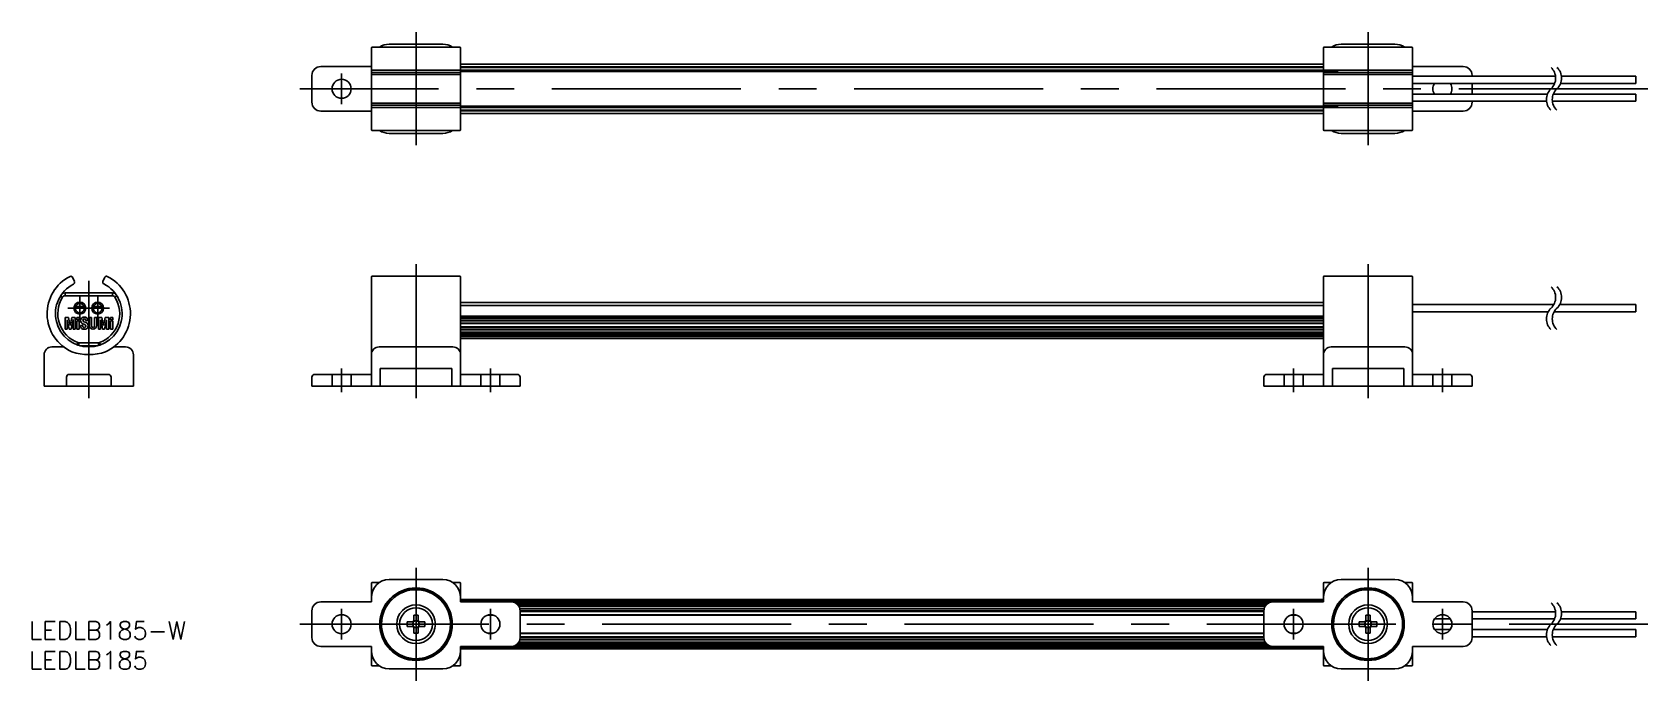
# Model space of a CAD drawing. Extents: x -64 to 207, y -50 to 60.
import ezdxf

# ---------------------------------------------------------------- set-up
doc = ezdxf.new("R2010")
doc.units = 0
doc.linetypes.add('CENTER', pattern=[50.8, 31.75, -6.35, 6.35, -6.35])
doc.linetypes.add('DASHED', pattern=[19.05, 12.7, -6.35])
doc.layers.get('0').update_dxf_attribs({"linetype": 'CONTINUOUS'})
doc.layers.add('CENTER', color=1, linetype='CENTER')
doc.styles.get("Standard").update_dxf_attribs({"font": 'txt.shx', "height": 3, "bigfont": 'bigfont.shx'})

# ---------------------------------------------------------------- blocks, each defined once
blk = doc.blocks.new('*U19')
at = {"color": 7, "linetype": 'CONTINUOUS'}
blk.add_text('LEDLB185-W', height=3, dxfattribs=at).set_placement((-65, -42.57))
blk = doc.blocks.new('*U20')
at = {"color": 7, "linetype": 'CONTINUOUS'}
blk.add_text('LEDLB185', height=3, dxfattribs=at).set_placement((-65, -47.57))

msp = doc.modelspace()

# ---------------------------------------------------------------- linework, layer by layer
at = {"color": 7, "linetype": 'CONTINUOUS'}
for p, q in [((-4.5, 57.5), (4.5, 57.5)), ((164.5, 57.5), (155.5, 57.5)), ((-7.5, 56.9), (-7.5, 43.1)), ((-7.4, 57), (7.4, 57)), ((7.5, 56.9), (7.5, 43.1)), ((152.5, 56.9), (152.5, 43.1)), ((167.4, 57), (152.6, 57)), ((167.5, 56.9), (167.5, 43.1)), ((-17.5, 52.25), (-17.5, 47.75)), ((-7.5, 53.75), (-16, 53.75)), ((-7.5, 53.14), (7.5, 53.14)), ((-7.5, 52.74), (7.5, 52.74)), ((-7.5, 52.39), (7.5, 52.39)), ((152.5, 54.16), (7.5, 54.16)), ((152.5, 54.15), (7.5, 54.15)), ((152.5, 53.7), (7.5, 53.7)), ((152.5, 53.6), (7.5, 53.6)), ((152.5, 53.15), (7.5, 53.15)), ((7.5, 53.11), (7.5, 53.1)), ((7.5, 52.9), (155, 52.9)), ((167.5, 53.14), (152.5, 53.14)), ((152.5, 53.11), (152.5, 53.1)), ((155, 52.9), (152.5, 52.9)), ((167.5, 52.74), (152.5, 52.74)), ((167.5, 52.39), (152.5, 52.39)), ((167.5, 53.75), (176, 53.75)), ((191.51, 52.1), (167.5, 52.1)), ((177.5, 52.25), (177.5, 52.1)), ((205, 52.1), (192.51, 52.1)), ((205, 52.1), (205, 50.9)), ((167.5, 50.9), (191.36, 50.9)), ((190.14, 49.1), (167.5, 49.1)), ((177.5, 50.9), (177.5, 49.1)), ((205, 49.1), (191.14, 49.1)), ((192.36, 50.9), (205, 50.9)), ((205, 49.1), (205, 47.9)), ((-7.5, 46.25), (-16, 46.25)), ((-7.5, 47.61), (7.5, 47.61)), ((-7.5, 47.26), (7.5, 47.26)), ((-7.5, 46.86), (7.5, 46.86)), ((155, 47.1), (7.5, 47.1)), ((7.5, 46.93), (7.5, 46.93)), ((7.5, 46.85), (152.5, 46.85)), ((7.5, 46.4), (152.5, 46.4)), ((7.5, 46.3), (152.5, 46.3)), ((167.5, 47.61), (152.5, 47.61)), ((167.5, 47.26), (152.5, 47.26)), ((152.5, 47.1), (155, 47.1)), ((152.5, 46.93), (152.5, 46.93)), ((167.5, 46.86), (152.5, 46.86)), ((167.5, 47.9), (189.99, 47.9)), ((167.5, 46.25), (176, 46.25)), ((177.5, 47.9), (177.5, 47.75)), ((190.99, 47.9), (205, 47.9)), ((152.5, 45.85), (7.5, 45.85)), ((7.5, 45.84), (152.5, 45.84)), ((7.4, 43), (-7.4, 43)), ((4.5, 42.5), (-4.5, 42.5)), ((152.6, 43), (167.4, 43)), ((155.5, 42.5), (164.5, 42.5)), ((-57.74, 18.31), (-57.41, 17.58)), ((-52.61, 17.59), (-52.29, 18.32)), ((-7.5, 18.4), (-7.5, 0)), ((-7.4, 18.5), (7.4, 18.5)), ((7.5, 18.4), (7.5, 0)), ((152.5, 18.4), (152.5, 0)), ((167.4, 18.5), (152.6, 18.5)), ((167.5, 18.4), (167.5, 0)), ((-59.74, 15.18), (-59.4, 14.97)), ((-58.98, 15.7), (-51.02, 15.7)), ((-58.98, 15.7), (-58.98, 15.2)), ((-58.98, 15.2), (-51.02, 15.2)), ((-51.02, 15.2), (-51.02, 15.7)), ((-50.26, 15.18), (-50.6, 14.97)), ((7.5, 14.05), (152.5, 14.05)), ((152.5, 13.6), (7.5, 13.6)), ((191.22, 13.72), (167.5, 13.72)), ((205, 13.72), (192.22, 13.72)), ((205, 12.53), (205, 13.72)), ((-58.99, 11.57), (-58.41, 11.57)), ((-58.99, 9.62), (-58.99, 11.57)), ((-58.63, 11.17), (-58.63, 9.62)), ((-58.28, 9.62), (-58.63, 11.17)), ((-58.41, 11.57), (-58.13, 10.19)), ((-58.13, 10.19), (-57.85, 11.57)), ((-57.62, 11.2), (-57.98, 9.62)), ((-57.85, 11.57), (-57.26, 11.57)), ((-57.62, 9.62), (-57.62, 11.2)), ((-57.26, 11.57), (-57.26, 9.62)), ((-57.23, 13.4), (-55.77, 13.4)), ((-56.99, 11.57), (-56.59, 11.57)), ((-56.99, 11.15), (-56.99, 11.57)), ((-56.59, 11.15), (-56.99, 11.15)), ((-56.99, 10.98), (-56.59, 10.98)), ((-56.99, 9.62), (-56.99, 10.98)), ((-56.59, 11.57), (-56.59, 11.15)), ((-56.59, 10.98), (-56.59, 9.62)), ((-55.53, 11.03), (-55.53, 11.1)), ((-55.16, 11.03), (-55.53, 11.03)), ((-55.16, 11.08), (-55.16, 11.03)), ((-54.9, 11.57), (-54.51, 11.57)), ((-54.9, 10.21), (-54.9, 11.57)), ((-54.51, 11.57), (-54.51, 10.1)), ((-54.23, 13.4), (-52.77, 13.4)), ((-54.05, 11.57), (-53.66, 11.57)), ((-54.05, 10.1), (-54.05, 11.57)), ((-53.66, 11.57), (-53.66, 10.21)), ((-53.38, 11.57), (-52.8, 11.57)), ((-53.38, 9.62), (-53.38, 11.57)), ((-52.8, 11.57), (-52.51, 10.19)), ((-52.51, 10.19), (-52.23, 11.57)), ((-52.01, 11.18), (-52.36, 9.62)), ((-52.23, 11.57), (-51.65, 11.57)), ((-51.65, 11.57), (-51.65, 9.62)), ((-51.37, 11.57), (-50.98, 11.57)), ((-51.37, 11.15), (-51.37, 11.57)), ((-50.98, 11.15), (-51.37, 11.15)), ((-51.37, 10.98), (-50.98, 10.98)), ((-51.37, 9.62), (-51.37, 10.98)), ((-50.98, 11.57), (-50.98, 11.15)), ((-50.98, 10.98), (-50.98, 9.62)), ((7.5, 11.79), (152.5, 11.79)), ((7.5, 11.7), (152.5, 11.7)), ((152.5, 11.45), (7.5, 11.45)), ((7.5, 11.12), (152.5, 11.12)), ((7.5, 11), (152.5, 11)), ((167.5, 12.53), (190.28, 12.53)), ((191.28, 12.53), (205, 12.53)), ((-58.63, 9.62), (-58.99, 9.62)), ((-57.98, 9.62), (-58.28, 9.62)), ((-57.26, 9.62), (-57.62, 9.62)), ((-56.59, 9.62), (-56.99, 9.62)), ((-56.39, 10.23), (-56, 10.23)), ((-56.39, 10.15), (-56.39, 10.23)), ((-56, 10.23), (-56, 10.17)), ((-55.82, 10.85), (-55.46, 10.69)), ((-53.02, 9.62), (-53.38, 9.62)), ((-52.36, 9.62), (-52.67, 9.62)), ((-51.65, 9.62), (-52.01, 9.62)), ((-50.98, 9.62), (-51.37, 9.62)), ((7.5, 10.59), (152.5, 10.59)), ((7.5, 10.53), (152.5, 10.53)), ((7.5, 10.01), (152.5, 10.01)), ((7.5, 9.88), (152.5, 9.88)), ((7.5, 9.53), (152.5, 9.53)), ((7.5, 9.5), (152.5, 9.5)), ((152.5, 9.1), (7.5, 9.1)), ((152.5, 8.97), (7.5, 8.97)), ((152.5, 8.72), (7.5, 8.72)), ((7.5, 8.7), (152.5, 8.7)), ((152.5, 8.47), (7.5, 8.47)), ((152.5, 8.34), (7.5, 8.34)), ((-61.2, 6.6), (-59.2, 6.6)), ((-56.83, 7.33), (-56.97, 6.96)), ((-56.65, 7.3), (-56.83, 7.33)), ((-53.35, 7.3), (-56.65, 7.3)), ((-56.65, 7.3), (-56.65, 6.85)), ((-53.52, 6.8), (-56.48, 6.8)), ((-53.35, 7.3), (-53.17, 7.33)), ((-53.35, 6.85), (-53.35, 7.3)), ((-53.03, 6.96), (-53.17, 7.33)), ((-50.8, 6.6), (-48.8, 6.6)), ((-6.2, 6.6), (6.2, 6.6)), ((7.5, 8.05), (152.5, 8.05)), ((166.2, 6.6), (153.8, 6.6)), ((-62.5, 5.3), (-62.5, 0)), ((-47.5, 0), (-47.5, 5.3)), ((-62.5, 0), (-47.5, 0)), ((-58.75, 0), (-58.75, 1.5)), ((-58.25, 2), (-51.75, 2)), ((-51.25, 0), (-51.25, 1.5)), ((-17.5, 0), (-17.5, 1.5)), ((-17.5, 0), (17.5, 0)), ((-17, 2), (-7.5, 2)), ((7.5, 2), (17, 2)), ((17.5, 0), (17.5, 1.5)), ((142.5, 0), (142.5, 1.5)), ((177.5, 0), (142.5, 0)), ((152.5, 2), (143, 2)), ((177, 2), (167.5, 2)), ((177.5, 0), (177.5, 1.5)), ((-4.5, -32.5), (4.5, -32.5)), ((164.5, -32.5), (155.5, -32.5)), ((-7.5, -33.1), (-7.5, -36.25)), ((-7.4, -33), (-6.16, -33)), ((6.16, -33), (7.4, -33)), ((7.5, -33.1), (7.5, -36.25)), ((152.5, -33.1), (152.5, -36.25)), ((153.84, -33), (152.6, -33)), ((167.4, -33), (166.16, -33)), ((167.5, -33.1), (167.5, -36.25)), ((-17.5, -37.75), (-17.5, -42.25)), ((-16, -36.25), (-7.5, -36.25)), ((-7.5, -36.25), (-16, -36.25)), ((152.5, -35.84), (7.5, -35.84)), ((7.5, -35.87), (152.5, -35.87)), ((7.5, -35.98), (152.5, -35.98)), ((152.5, -36.02), (7.5, -36.02)), ((7.5, -36.03), (152.5, -36.03)), ((7.5, -36.18), (152.5, -36.18)), ((7.5, -36.25), (16, -36.25)), ((16, -36.25), (7.5, -36.25)), ((16.39, -36.3), (143.61, -36.3)), ((143.11, -36.54), (16.89, -36.54)), ((16.91, -36.56), (143.09, -36.56)), ((17.18, -36.82), (142.82, -36.82)), ((17.27, -36.96), (142.73, -36.96)), ((142.55, -37.36), (17.45, -37.36)), ((142.54, -37.4), (17.46, -37.4)), ((142.5, -37.74), (17.5, -37.74)), ((17.5, -37.75), (17.5, -42.25)), ((142.5, -37.88), (17.5, -37.88)), ((142.5, -37.75), (142.5, -42.25)), ((152.5, -36.25), (144, -36.25)), ((144, -36.25), (152.5, -36.25)), ((176, -36.25), (167.5, -36.25)), ((167.5, -36.25), (176, -36.25)), ((177.5, -37.75), (177.5, -42.25)), ((191.51, -37.9), (177.5, -37.9)), ((205, -37.9), (192.51, -37.9)), ((205, -39.1), (205, -37.9)), ((-1.5, -39.63), (-1.5, -40.37)), ((-1.5, -39.63), (-0.59, -39.63)), ((-0.59, -40.37), (-1.5, -40.37)), ((-0.5, -39.51), (-0.5, -39.75)), ((-0.5, -40.25), (-0.5, -40.49)), ((-0.25, -39.5), (-0.49, -39.5)), ((-0.49, -40.5), (-0.25, -40.5)), ((-0.37, -39.41), (-0.37, -38.5)), ((-0.37, -38.5), (0.37, -38.5)), ((-0.37, -41.5), (-0.37, -40.59)), ((0.49, -39.5), (0.25, -39.5)), ((0.25, -40.5), (0.49, -40.5)), ((0.37, -38.5), (0.37, -39.41)), ((0.37, -40.59), (0.37, -41.5)), ((0.5, -39.75), (0.5, -39.51)), ((0.5, -40.49), (0.5, -40.25)), ((0.59, -39.63), (1.5, -39.63)), ((1.5, -40.37), (0.59, -40.37)), ((1.5, -39.63), (1.5, -40.37)), ((12.02, -38.47), (12.98, -38.47)), ((12.31, -38.41), (12.69, -38.41)), ((142.5, -38.41), (17.5, -38.41)), ((142.5, -38.47), (17.5, -38.47)), ((147.98, -38.47), (147.02, -38.47)), ((147.69, -38.41), (147.31, -38.41)), ((159.41, -39.63), (158.5, -39.63)), ((158.5, -39.63), (158.5, -40.37)), ((158.5, -40.37), (159.41, -40.37)), ((159.5, -39.75), (159.5, -39.51)), ((159.5, -40.49), (159.5, -40.25)), ((159.51, -39.5), (159.75, -39.5)), ((159.75, -40.5), (159.51, -40.5)), ((160.37, -38.5), (159.63, -38.5)), ((159.63, -38.5), (159.63, -39.41)), ((159.63, -40.59), (159.63, -41.5)), ((160.25, -39.5), (160.49, -39.5)), ((160.49, -40.5), (160.25, -40.5)), ((160.37, -39.41), (160.37, -38.5)), ((160.37, -41.5), (160.37, -40.59)), ((160.5, -39.51), (160.5, -39.75)), ((160.5, -40.25), (160.5, -40.49)), ((161.5, -39.63), (160.59, -39.63)), ((160.59, -40.37), (161.5, -40.37)), ((161.5, -39.63), (161.5, -40.37)), ((171.18, -39.1), (173.82, -39.1)), ((177.5, -39.1), (191.36, -39.1)), ((192.36, -39.1), (205, -39.1)), ((0.37, -41.5), (-0.37, -41.5)), ((12.98, -41.53), (12.02, -41.53)), ((12.69, -41.59), (12.31, -41.59)), ((142.82, -43.18), (17.18, -43.18)), ((17.27, -43.04), (142.73, -43.04)), ((17.45, -42.64), (142.55, -42.64)), ((17.46, -42.6), (142.54, -42.6)), ((17.5, -41.53), (142.5, -41.53)), ((17.5, -41.59), (142.5, -41.59)), ((17.5, -42.12), (142.5, -42.12)), ((17.5, -42.26), (142.5, -42.26)), ((147.02, -41.53), (147.98, -41.53)), ((147.31, -41.59), (147.69, -41.59)), ((159.63, -41.5), (160.37, -41.5)), ((173.82, -40.9), (171.18, -40.9)), ((190.14, -40.9), (177.5, -40.9)), ((177.5, -42.1), (189.99, -42.1)), ((190.99, -42.1), (205, -42.1)), ((205, -40.9), (191.14, -40.9)), ((205, -42.1), (205, -40.9)), ((-7.5, -43.75), (-16, -43.75)), ((-7.5, -43.75), (-7.5, -46.9)), ((16, -43.75), (7.5, -43.75)), ((16, -43.75), (7.5, -43.75)), ((7.5, -43.75), (7.5, -46.9)), ((152.5, -43.82), (7.5, -43.82)), ((152.5, -43.97), (7.5, -43.97)), ((7.5, -43.98), (152.5, -43.98)), ((152.5, -44.02), (7.5, -44.02)), ((152.5, -44.13), (7.5, -44.13)), ((7.5, -44.16), (152.5, -44.16)), ((143.61, -43.7), (16.39, -43.7)), ((16.89, -43.46), (143.11, -43.46)), ((143.09, -43.44), (16.91, -43.44)), ((144, -43.75), (152.5, -43.75)), ((144, -43.75), (152.5, -43.75)), ((152.5, -43.75), (152.5, -46.9)), ((167.5, -43.75), (176, -43.75)), ((167.5, -43.75), (167.5, -46.9)), ((-6.16, -47), (-7.4, -47)), ((4.5, -47.5), (-4.5, -47.5)), ((7.4, -47), (6.16, -47)), ((152.6, -47), (153.84, -47)), ((155.5, -47.5), (164.5, -47.5)), ((166.16, -47), (167.4, -47))]:
    msp.add_line(p, q, dxfattribs=at)
at = {"color": 3, "linetype": 'DASHED'}
for p, q in [((-6, 3), (-6, 0)), ((-6, 3), (6, 3)), ((6, 3), (6, 0)), ((154, 3), (154, 0)), ((166, 3), (154, 3)), ((166, 3), (166, 0)), ((-14.1, 2), (-14.1, 0)), ((-10.9, 2), (-10.9, 0)), ((10.9, 2), (10.9, 0)), ((14.1, 2), (14.1, 0)), ((145.9, 2), (145.9, 0)), ((149.1, 2), (149.1, 0)), ((170.9, 2), (170.9, 0)), ((174.1, 2), (174.1, 0))]:
    msp.add_line(p, q, dxfattribs=at)
at = {"color": 7, "linetype": 'CONTINUOUS'}
for centre, radius in [((-12.5, 50), 1.6), ((-56.5, 13.13), 0.783), ((-53.5, 13.13), 0.783), ((0, -40), 6.1), ((0, -40), 6), ((160, -40), 6.1), ((160, -40), 6), ((0, -40), 3.25), ((0, -40), 2.75), ((160, -40), 3.25), ((160, -40), 2.75), ((-12.5, -40), 1.6), ((12.5, -40), 1.6), ((147.5, -40), 1.6), ((172.5, -40), 1.6)]:
    msp.add_circle(centre, radius, dxfattribs=at)
at = {"color": 3, "linetype": 'CONTINUOUS'}
for centre in [(-56.5, 13.13), (-53.5, 13.13)]:
    msp.add_circle(centre, 1, dxfattribs=at)
at = {"color": 7, "linetype": 'CONTINUOUS'}
for centre, radius, start, end in [((-4.5, 54.5), 3, 90, 123.5573), ((4.5, 54.5), 3, 56.4427, 90), ((155.5, 54.5), 3, 90, 123.5573), ((164.5, 54.5), 3, 56.4427, 90), ((-7.4, 56.9), 0.1, 90, 180), ((7.4, 56.9), 0.1, 0, 90), ((152.6, 56.9), 0.1, 90, 180), ((167.4, 56.9), 0.1, 0, 90), ((-16, 52.25), 1.5, 90, 180), ((176, 52.25), 1.5, 0, 90), ((172.5, 50), 1.6, 145.7711, 214.2289), ((172.5, 50), 1.6, 325.7711, 34.2289), ((-16, 47.75), 1.5, 180, 270), ((176, 47.75), 1.5, 270, 0), ((-7.4, 43.1), 0.1, 180, 270), ((-4.5, 45.5), 3, 236.4427, 270), ((4.5, 45.5), 3, 270, 303.5573), ((7.4, 43.1), 0.1, 270, 360), ((152.6, 43.1), 0.1, 180, 270), ((155.5, 45.5), 3, 236.4427, 270), ((164.5, 45.5), 3, 270, 303.5573), ((167.4, 43.1), 0.1, 270, 360), ((-55, 12.2), 7, 116.7444, 246.1045), ((-55, 12.2), 5.6, 117.249, 63.0336), ((-58.02, 18.19), 0.3, 114.1781, 116.7444), ((-58.02, 18.19), 0.3, 24.178, 114.1782), ((-57.69, 17.45), 0.3, 297.0927, 24.178), ((-52.34, 17.47), 0.3, 156.1045, 243.1899), ((-52.01, 18.2), 0.3, 66.1042, 156.1045), ((-55, 12.2), 7, 293.8955, 63.5382), ((-52.01, 18.2), 0.3, 63.5382, 66.1045), ((-7.4, 18.4), 0.1, 90, 180), ((7.4, 18.4), 0.1, 0, 90), ((152.6, 18.4), 0.1, 90, 180), ((167.4, 18.4), 0.1, 0, 90), ((-55, 12.2), 5.2, 147.8651, 249.418), ((-58.98, 14.7), 1, 90, 119.4818), ((-58.98, 14.7), 0.5, 89.9708, 147.8942), ((-55, 12.2), 5.2, 290.582, 32.1349), ((-51.02, 14.7), 1, 60.5182, 90), ((-51.02, 14.7), 0.5, 32.1058, 90.0292), ((-55.8, 11.03), 0.579, 85.0006, 212.6899), ((-55.75, 11.1), 0.218, 0, 180), ((-55.72, 11.08), 0.25, 175.5005, 246.3564), ((-55.67, 11.1), 0.513, 358.0657, 98.6913), ((-505.99, 11.07), 452.97, 359.816, 0.0134), ((-421.32, -72.28), 377.64, 12.5252, 12.7679), ((-520.28, 9.72), 468.28, 359.9871, 0.178), ((-55.86, 10.11), 0.535, 176.0565, 282.3257), ((-55.79, 11.07), 0.603, 215.311, 247.9254), ((-56.54, 8.76), 1.82, 58.5467, 73.4153), ((-55.76, 10.11), 0.246, 167.1874, 273.3087), ((-55.65, 10.16), 0.574, 261.2239, 49.6516), ((-55.76, 10.13), 0.257, 273.9908, 47.6215), ((-55.85, 9.79), 0.985, 54.7745, 66.8658), ((-54.28, 10.21), 0.623, 180, 0), ((-54.28, 10.1), 0.23, 180, 0), ((-61.2, 5.3), 1.3, 90, 180), ((-55, 13.71), 8.4, 250.2711, 289.7289), ((-48.8, 5.3), 1.3, 0, 90), ((-6.2, 5.3), 1.3, 90, 180), ((6.2, 5.3), 1.3, 0, 90), ((153.8, 5.3), 1.3, 90, 180), ((166.2, 5.3), 1.3, 0, 90), ((-58.25, 1.5), 0.5, 90, 180), ((-51.75, 1.5), 0.5, 0, 90), ((-17, 1.5), 0.5, 90, 180), ((17, 1.5), 0.5, 0, 90), ((143, 1.5), 0.5, 90, 180), ((177, 1.5), 0.5, 0, 90), ((-4.5, -35.5), 3, 90, 180), ((4.5, -35.5), 3, 0, 90), ((155.5, -35.5), 3, 90, 180), ((164.5, -35.5), 3, 0, 90), ((-7.4, -33.1), 0.1, 90, 180), ((0, -40), 5.8, 33.1576, 213.1576), ((7.4, -33.1), 0.1, 360, 90), ((152.6, -33.1), 0.1, 90, 180), ((160, -40), 5.8, 33.1576, 213.1576), ((167.4, -33.1), 0.1, 360, 90), ((-16, -37.75), 1.5, 90, 180), ((0, -40), 5.8, 213.1576, 33.1576), ((16, -37.75), 1.5, 0, 90), ((144, -37.75), 1.5, 90, 180), ((160, -40), 5.8, 213.1576, 33.1576), ((176, -37.75), 1.5, 0, 90), ((0, -40), 0.697, 122.0857, 147.9143), ((0, -40), 0.697, 212.0857, 237.9143), ((-0.08, -40), 0.487, 149.4493, 210.5507), ((0, -40), 0.556, 153.5618, 206.4382), ((0, -40), 0.556, 138.2818, 153.5618), ((0, -40), 0.556, 206.4382, 221.7182), ((0, -40), 0.556, 131.7182, 138.2818), ((0, -40), 0.556, 221.7182, 228.2818), ((0, -40), 0.556, 116.4382, 131.7182), ((0, -40), 0.556, 228.2818, 243.5618), ((0, -39.92), 0.487, 59.4493, 120.5507), ((0, -40), 0.556, 63.5618, 116.4382), ((0, -40.08), 0.487, 239.4493, 300.5507), ((0, -40), 0.556, 243.5618, 296.4382), ((0, -40), 0.556, 48.2818, 63.5618), ((0, -40), 0.556, 296.4382, 311.7182), ((0, -40), 0.697, 32.0857, 57.9143), ((0, -40), 0.556, 41.7182, 48.2818), ((0, -40), 0.697, 302.0857, 327.9143), ((0, -40), 0.556, 311.7182, 318.2818), ((0, -40), 0.556, 26.4382, 41.7182), ((0, -40), 0.556, 318.2818, 333.5618), ((0.08, -40), 0.487, 329.4493, 30.5507), ((0, -40), 0.556, 333.5618, 26.4382), ((160, -40), 0.697, 122.0857, 147.9143), ((160, -40), 0.697, 212.0857, 237.9143), ((159.92, -40), 0.487, 149.4493, 210.5507), ((160, -40), 0.556, 153.5618, 206.4382), ((160, -40), 0.556, 138.2818, 153.5618), ((160, -40), 0.556, 206.4382, 221.7182), ((160, -40), 0.556, 131.7182, 138.2818), ((160, -40), 0.556, 221.7182, 228.2818), ((160, -40), 0.556, 116.4382, 131.7182), ((160, -40), 0.556, 228.2818, 243.5618), ((160, -39.92), 0.487, 59.4493, 120.5507), ((160, -40), 0.556, 63.5618, 116.4382), ((160, -40.08), 0.487, 239.4493, 300.5507), ((160, -40), 0.556, 243.5618, 296.4382), ((160, -40), 0.556, 48.2818, 63.5618), ((160, -40), 0.556, 296.4382, 311.7182), ((160, -40), 0.697, 32.0857, 57.9143), ((160, -40), 0.556, 41.7182, 48.2818), ((160, -40), 0.697, 302.0857, 327.9143), ((160, -40), 0.556, 311.7182, 318.2818), ((160, -40), 0.556, 26.4382, 41.7182), ((160, -40), 0.556, 318.2818, 333.5618), ((160.08, -40), 0.487, 329.4493, 30.5507), ((160, -40), 0.556, 333.5618, 26.4382), ((-16, -42.25), 1.5, 180, 270), ((16, -42.25), 1.5, 270, 360), ((144, -42.25), 1.5, 180, 270), ((176, -42.25), 1.5, 270, 0), ((-4.5, -44.5), 3, 180, 270), ((4.5, -44.5), 3, 270, 0), ((155.5, -44.5), 3, 180, 270), ((164.5, -44.5), 3, 270, 0), ((-7.4, -46.9), 0.1, 180, 270), ((7.4, -46.9), 0.1, 270, 360), ((152.6, -46.9), 0.1, 180, 270), ((167.4, -46.9), 0.1, 270, 360)]:
    msp.add_arc(centre, radius, start, end, dxfattribs=at)
at = {"color": 3, "linetype": 'CONTINUOUS'}
for centre, start, end in [((189.06, 51.8), 313.2615, 46.7385), ((190.06, 51.8), 313.2615, 46.7385), ((192.44, 48.2), 133.2615, 226.7385), ((193.44, 48.2), 133.2615, 226.7385), ((189.06, 14.93), 313.2615, 46.7385), ((190.06, 14.93), 313.2615, 46.7385), ((192.44, 11.33), 133.2615, 226.7385), ((193.44, 11.33), 133.2615, 226.7385), ((189.06, -38.2), 313.2615, 46.7385), ((190.06, -38.2), 313.2615, 46.7385), ((192.44, -41.8), 133.2615, 226.7385), ((193.44, -41.8), 133.2615, 226.7385)]:
    msp.add_arc(centre, 2.47, start, end, dxfattribs=at)
at = {"layer": 'CENTER', "color": 1, "linetype": 'CENTER'}
for p, q in [((0, 40.5), (0, 59.5)), ((160, 40.5), (160, 59.5)), ((-12.5, 47.4), (-12.5, 52.6)), ((207, 50), (-19.5, 50)), ((0, -2), (0, 20.5)), ((160, -2), (160, 20.5)), ((-55, -2), (-55, 17.7)), ((-56.5, 15.13), (-56.5, 11.13)), ((-53.5, 15.13), (-53.5, 11.13)), ((-51.5, 13.13), (-58.5, 13.13)), ((-12.5, 3), (-12.5, -1)), ((12.5, 3), (12.5, -1)), ((147.5, 3), (147.5, -1)), ((172.5, 3), (172.5, -1)), ((0, -49.5), (0, -30.5)), ((160, -49.5), (160, -30.5)), ((-12.5, -42.6), (-12.5, -37.4)), ((12.5, -42.6), (12.5, -37.4)), ((147.5, -42.6), (147.5, -37.4)), ((172.5, -42.6), (172.5, -37.4)), ((-19.5, -40), (207, -40))]:
    msp.add_line(p, q, dxfattribs=at)

# ---------------------------------------------------------------- block references
at = {"color": 7, "linetype": 'CONTINUOUS'}
for name in ['*U19', '*U20']:
    msp.add_blockref(name, (0, 0), dxfattribs=at)

doc.saveas('drawing.dxf')
